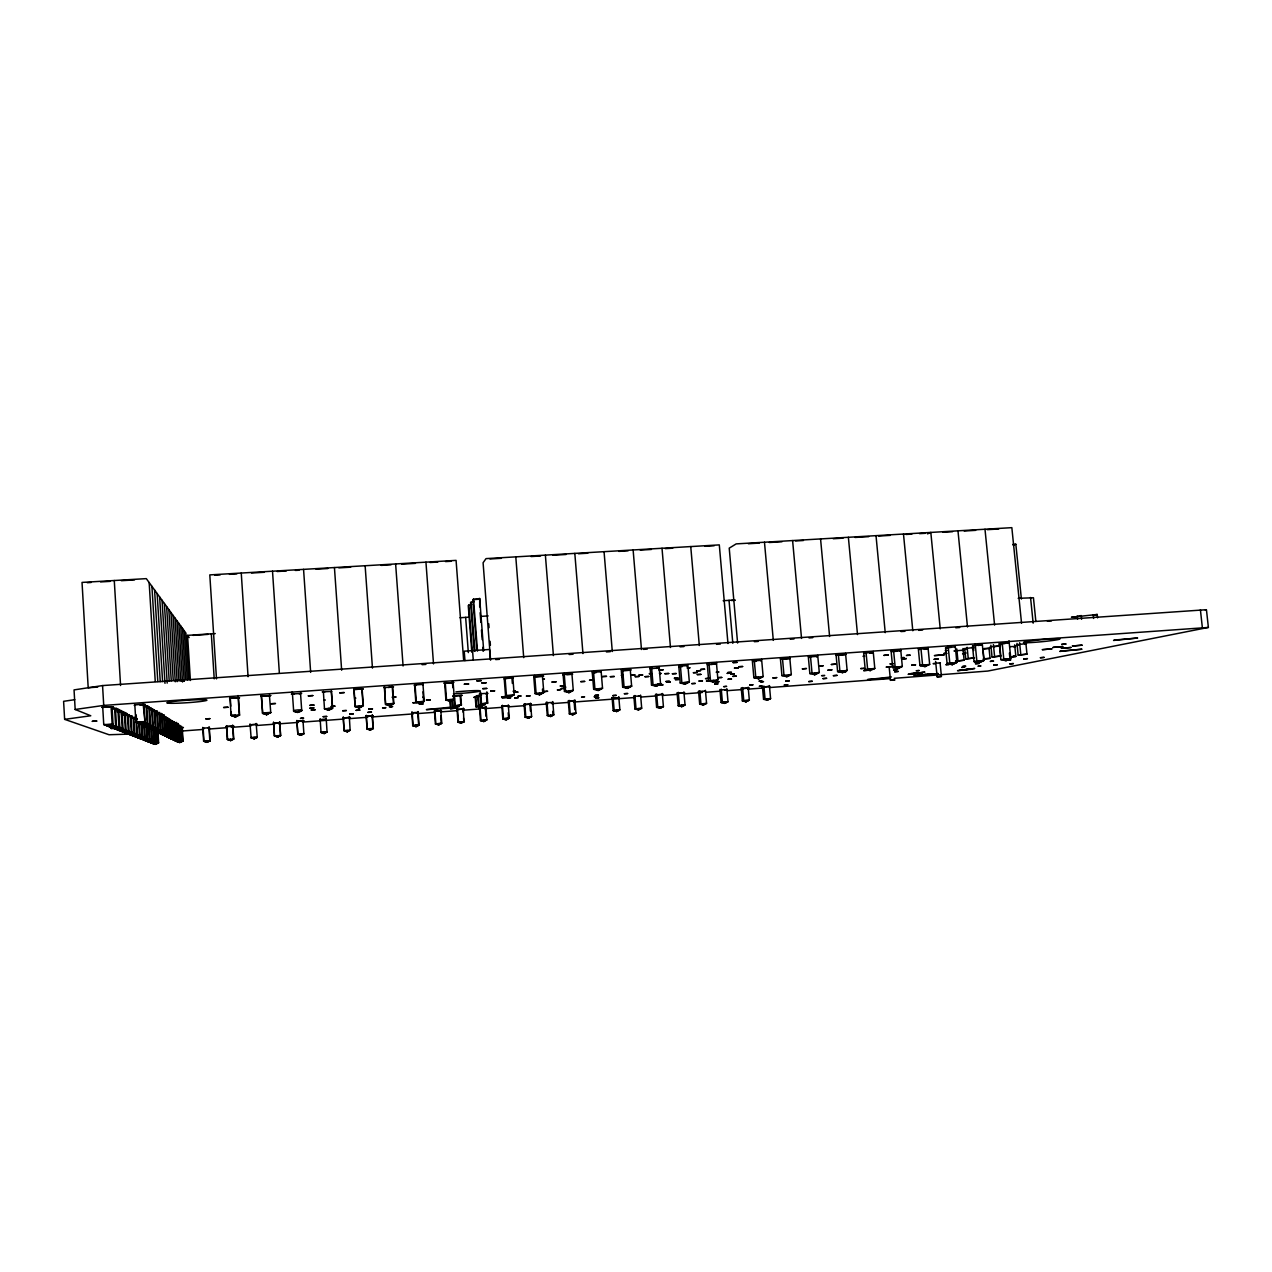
<?xml version="1.0" encoding="UTF-8"?>
<svg xmlns="http://www.w3.org/2000/svg" width="1272" height="1272" viewBox="0 0 1272 1272"><rect width="100%" height="100%" fill="white"/><g stroke="black" fill="none" stroke-linecap="round" stroke-linejoin="round"><path stroke-width="1.5" d="M321.069 732.306L324.201 733.531L327.127 731.845L321.069 732.306L324.201 733.531L327.127 731.845M324.551 708.472L328.605 710.173L332.501 708.329L328.605 710.173L324.487 708.902L332.596 707.884L331.404 690.823M1206.46 609.86L1208.384 627.446L103.732 705.419L75.175 709.474L74.046 689.901L102.555 685.576L1206.333 609.717L1205.363 610.242M350.261 730.112L347.32 731.782L344.235 730.557L350.261 730.112L347.32 731.782L344.124 730.812L343.281 717.026M362.107 688.645L363.315 705.658L359.292 707.932L355.111 706.676L354.109 689.217M471.785 604.677L468.255 605.536L471.801 652.186M474.154 601.736L470.56 602.626L474.17 649.944M476.762 649.706L472.945 599.621L479.687 598.508L483.694 650.676M479.687 606.935L479.687 598.508M973.764 645.81L972.762 645.763L982.366 644.777L983.908 660.47L979.17 662.68L974.05 661.599L972.492 645.826M945.525 647.75L947.083 663.555L952.172 664.652L956.862 662.442L955.208 645.588M444.596 682.348L445.916 700.061L454.374 699.028L453.039 681.236M891.052 650.612L892.658 667.514L897.682 668.627L902.309 666.417L900.687 649.451M445.184 681.792L446.52 699.6L450.224 701.285L454.374 699.028L450.224 701.285L445.916 700.061M845.546 653.363L847.136 670.423L842.557 672.65L837.612 671.537L836.038 654.524M808.292 656.495L809.851 673.556L814.764 674.685L819.295 672.459L817.721 655.35M762.405 686.371L763.566 699.282L767.207 700.172L770.578 698.535L769.417 685.576M450.479 708.711L457.014 707.932L450.479 708.711L449.906 700.872M452.546 707.296L459.192 706.501L452.546 707.296L452.005 699.902M454.12 698.344L454.676 705.833L461.418 705.022L460.718 695.625M741.226 687.929L742.355 700.872L745.98 701.778L749.335 700.125L748.175 687.15M726.853 688.724L727.997 701.731L724.674 703.368L721.065 702.478L719.936 689.504M752.324 660.47L753.851 677.626L758.684 678.771L763.136 676.545L761.61 659.325M454.676 705.833L461.418 705.022M698.551 691.078L699.68 704.084L703.257 704.99L706.564 703.337L705.435 690.298M677.086 692.668L678.199 705.706L681.744 706.612L685.036 704.958L683.907 691.889M955.097 646.876L945.78 647.687L951.329 647.4M662.299 693.479L663.412 706.58L660.152 708.234L656.606 707.327L655.509 694.258M115.466 708.631L116.483 725.708L107.341 725.946L115.418 728.904L119.791 727.043L118.725 709.331M125.054 712.479L126.071 729.603L117.437 729.858L124.926 732.593L129.06 730.812L128.106 714.959M633.838 695.864L634.935 708.949L638.449 709.871L641.692 708.218L640.595 695.084M707.232 663.682L708.727 680.918L713.417 682.078L717.917 679.836L716.406 662.537M146.073 705.96L147.123 723.037L138.902 723.641L143.498 725.294L147.854 723.418L146.805 706.405M148.824 706.707L149.905 724.436L141.844 725.024L146.344 726.646L150.621 724.786L149.54 707.137M133.465 734.357L133.56 735.947L137.487 734.23L136.676 721.001M156.695 711.461L157.728 728.331L150.064 728.904L154.325 730.43L158.364 728.665L157.267 710.873M141.955 724.643L142.671 736.345L134.896 736.599L141.415 738.984L145.151 737.347L144.452 725.835M159.207 713.926L160.161 729.556L152.624 730.112L156.806 731.607L160.797 729.858L159.716 712.352M143.8 738.46L143.879 739.954L147.552 738.332L146.868 726.98M163.77 714.832L164.819 731.877L157.521 732.418L161.56 733.865L165.408 732.163L164.358 715.198M612.086 697.469L613.168 710.587L616.65 711.509L619.877 709.856L618.78 696.69M150.796 741.226L150.875 742.657L154.373 741.099L153.674 729.492M166.06 717.138L167.045 732.99L159.859 733.515L163.834 734.946L167.618 733.26L166.632 717.488M168.222 718.442L169.192 734.055L162.116 734.58L166.028 735.979L169.748 734.326L168.779 718.775M687.834 664.572L689.329 681.919L684.861 684.161L680.218 683L678.739 665.701M157.378 731.273L158.078 742.61L151.654 743.087L155.216 744.343L158.618 742.816L157.919 731.527M170.337 719.713L171.291 735.105L164.311 735.614L168.158 736.997L171.831 735.375L170.877 720.047M176.22 722.337L177.206 738.046L170.528 738.555L174.2 739.859L177.698 738.301L176.713 722.639M178.096 723.482L179.066 738.984L172.483 739.477L176.108 740.765L179.543 739.223L178.7 725.708M180.036 726.519L180.878 739.891L174.391 740.368L177.953 741.64L181.34 740.113L180.513 726.789M181.816 727.568L182.643 740.765L176.236 741.242L179.75 742.498L183.089 740.988L182.262 727.838M202.741 727.393L203.615 741.131L207.018 742.339L209.816 740.67L208.942 726.932M226.432 725.644L227.322 739.35L230.677 740.558L233.492 738.889L232.601 725.183M229.962 698.042L231.091 715.277L235.431 716.979L239.279 714.689L238.039 695.546M650.072 667.736L651.534 685.083L656.145 686.26L660.566 684.018L659.087 666.608M250.918 737.569L254.209 738.793L257.246 737.347L254.209 738.793L250.918 737.569L257.071 737.108M475.967 706.819L482.549 706.04L475.967 706.819L475.219 697.056M478.399 705.388L485.093 704.593L478.399 705.388L477.7 696.182M480.053 692.699L480.911 703.909L487.717 703.098L486.842 691.841M574.88 699.934L575.946 713.147L572.766 714.816L569.331 713.878L568.266 700.697M270.586 712.4L262.43 713.004L266.675 714.689L270.586 712.4L266.675 714.689L262.652 713.417L261.285 695.816M273.496 722.178L274.418 735.804L277.646 737.029L280.524 735.343L279.617 721.717M546.213 702.335L547.262 715.548L550.681 716.47L553.829 714.816L552.779 701.556M301.687 710.142L297.743 712.415C283.418 710.126 311.831 708.17 297.743 712.415L293.578 710.73M303.881 733.594L297.791 734.055L300.987 735.28L303.881 733.594L300.987 735.28L297.839 734.294L296.869 720.445M480.911 703.909L487.717 703.098M524.064 703.973L525.098 717.217L528.484 718.139L531.617 716.486L530.583 703.209M601.1 670.726L602.53 688.232L598.174 690.489L593.658 689.297L592.227 671.855M982.366 644.777L978.248 645.476M359.292 707.932L363.315 705.658L355.317 706.23L359.292 707.932L359.165 706.167M504.173 678.103L505.541 695.72L514.174 694.671L512.791 676.99M563.051 673.922L564.466 691.427L568.95 692.62L573.259 690.362L571.843 672.808M411.778 712.256L412.764 725.66L416.024 726.614L419.045 724.945L418.059 711.509M479.449 707.264L480.466 720.572L483.805 721.51L486.906 719.841L485.872 706.501M533.699 676.02L535.083 693.574L539.535 694.766L543.796 692.509L542.397 674.891M456.998 708.917L458 722.258L463.867 721.812L463.374 708.154M480.021 706.93L481.039 720.286L483.805 721.51L486.906 719.841L480.466 720.572L486.317 720.127M524.764 703.623L525.813 716.915L528.484 718.139L531.617 716.486L525.098 717.217L530.885 716.772M412.112 711.938L413.098 725.39L416.024 726.614C427.281 722.051 401.507 727.473 418.679 725.215L417.693 711.811M534.701 675.448L536.084 693.081L539.535 694.766L543.796 692.509L535.083 693.574M546.992 701.985L548.041 715.246L550.681 716.47L553.829 714.816L547.262 715.548M564.18 673.349L565.579 690.935L568.95 692.62L573.259 690.362L564.466 691.427M613.072 697.12L614.169 710.285L616.65 711.509L619.877 709.856L613.168 710.587L618.86 710.158M634.903 695.498L636 708.631L638.449 709.871L641.692 708.218L634.935 708.949L640.595 708.536M651.566 667.148L653.029 684.559L656.145 686.26L660.566 684.018L651.534 685.083M678.278 692.302L679.391 705.372L681.744 706.612L685.036 704.958L678.199 705.706L683.811 705.276M699.823 690.712L700.952 703.766L703.257 704.99L706.564 703.337L699.68 704.084M754.232 659.85L755.775 677.086L758.684 678.771L763.136 676.545L753.851 677.626L757.524 677.372M708.965 663.062L710.476 680.377L713.417 682.078L717.917 679.836L708.727 680.918M742.625 687.548L743.77 700.538L745.98 701.778L749.335 700.125L742.355 700.872L747.904 700.459M810.439 655.859L812.013 672.983L814.764 674.685L819.295 672.459L809.851 673.556M763.884 685.99L765.044 698.948L767.207 700.172L770.578 698.535L763.566 699.282L767.239 699.012M273.623 722.448L274.529 736.043L280.635 735.582L274.418 735.804L277.646 737.029L280.635 735.582L279.713 722.003M893.532 649.96L895.154 666.941L897.682 668.627L902.309 666.417L892.658 667.514L898.016 667.132M233.762 739.112L227.322 739.35L230.677 740.558L233.762 739.112L232.871 725.453M928.019 647.512L929.673 664.429L924.998 666.623L919.942 665.526L918.32 648.688M948.133 646.081L949.787 662.951L952.172 664.652L956.862 662.442L947.083 663.555L950.597 663.3M203.107 727.663L203.981 741.353L210.166 740.876L203.615 741.131L207.018 742.339L210.166 740.876L209.276 727.202M1208.4 627.414L987.851 671.044L894.152 678.326M176.236 741.242L179.75 742.498L183.089 740.988L176.713 741.465M172.483 739.477L176.108 740.765L179.543 739.223M174.391 740.368L177.953 741.64L181.34 740.113L174.884 740.606M170.528 738.555L174.2 739.859L177.698 738.301M239.613 715.087L231.091 715.277L235.431 716.979L239.613 715.087L238.484 697.946M153.101 729.222L153.817 740.876L147.202 741.369L155.216 744.343L158.618 742.816M150.875 742.657L154.373 741.099L147.202 741.369M162.116 734.58L166.028 735.979L169.748 734.326L162.689 734.85M155.82 730.525L156.536 741.973L153.069 743.516L144.881 740.463L152.163 740.209L151.575 730.398M164.311 735.614L168.158 736.997L171.831 735.375M148.983 726.233L149.905 739.286L146.28 740.876L140.031 738.587L146.932 738.078L146.121 724.786M157.521 732.418L163.834 734.946L167.618 733.26L160.447 733.801M143.879 739.954L147.552 738.332M161.56 733.865L165.408 732.163L158.141 732.704M142.671 736.345L138.871 737.999L126.58 733.388L134.768 733.133L133.83 717.774M152.624 730.112L156.806 731.607L160.797 729.858M141.415 738.984L145.151 737.347L137.503 737.617L144.515 737.092L143.688 723.593M927.495 533.89L930.818 532.427L940.231 628.845M155.868 727.409L151.75 729.206L147.409 727.648L155.868 727.409L154.818 710.332M139.395 723.434L140.111 735.311L136.263 736.997L129.442 734.485L136.788 733.944L135.865 718.76M147.409 727.648L154.325 730.43L158.364 728.665M153.292 726.121L149.078 727.95L144.674 726.36L153.292 726.121L152.227 708.758M133.56 735.947L137.487 734.23M141.844 725.024L146.344 726.646L150.621 724.786L147.409 725.024M134.768 733.133L130.778 734.866L123.638 732.243L131.954 731.988L131.016 716.39M490.277 658.864L489.545 649.467L464.232 651.185L464.948 660.613M124.926 732.593L129.06 730.812L120.586 731.066L128.297 730.494L127.279 713.576M138.902 723.641L143.498 725.294L147.854 723.418L144.579 723.657M115.418 728.904L119.791 727.043L116.563 727.282M112.031 706.946L113.065 724.309L108.502 726.233L103.748 724.547L102.714 707.089M621.245 669.788L622.676 687.182L631.628 686.117L630.181 668.659M1013.228 545.211L1015.835 544.241L1021.4 599.048M890.464 680.313L894.725 679.932L890.464 680.313L889.144 666.751M331.785 691.38L322.214 691.889L324.757 692M780.388 658.483L781.93 675.591L791.295 674.494L789.753 657.338M355.111 698.026L355.858 698.153M422.988 684.877C425.23 683.78 409.25 685.433 415.992 685.497M1097.561 617.858L1097.211 614.456L1071.422 617.254L1075.397 616.984M1078.306 616.268L1081.216 615.553L1081.598 619.273M863.624 652.568L865.214 669.517L874.802 668.42L873.196 651.407M423.353 697.279L422.749 697.151M872.401 668.993L874.802 668.42L870.207 670.63L865.214 669.517M1094.238 615.171L1097.211 614.456M512.568 678.517C515.399 677.404 499.435 678.994 505.604 679.121M964.097 660.216L955.558 661.202L964.097 660.216L962.936 648.513M965.766 658.928L974.463 657.926L965.766 658.928L964.796 649.054M600.559 672.252C603.214 670.885 584.897 673.397 595.948 672.729M990.872 645.206L992.049 657.02L1000.794 656.018L999.808 646.144M989.075 648.609L990.045 658.34L982.986 659.198M1000.794 656.018L992.049 657.02M1016.98 643.346L1018.172 655.128L1026.981 654.126L1025.789 642.312M999.299 643.918L1000.873 659.643L1010.795 658.514L1008.998 640.77M1014.674 644.825L1015.851 656.463L1010.238 657.227M1026.981 654.126L1018.172 655.128M1007.853 659.135L1010.795 658.514L1006.025 660.709L1000.873 659.643M686.991 666.099C690.442 664.715 671.664 667.196 682.333 666.592M760.672 660.852C764.822 659.452 745.615 661.901 755.981 661.345M816.608 656.877C821.299 655.764 805.637 657.099 809.739 657.481M899.288 650.994L900.894 650.564L891.354 651.55L897.03 651.264M704.752 691.38C708.059 690.505 689.949 692.588 703.13 691.571M953.968 650.962L963.985 650.087L962.077 650.533M972.38 648.1L974.018 647.83M945.637 653.061L943.808 653.49L947.052 653.411M844.417 670.98L842.97 671.171M1007.344 643.298C1016.535 641.533 986.738 645.095 1005.023 643.584M1000.301 645.953L993.368 646.764M1024.707 644.363C1031.846 642.837 1009.332 645.317 1019.46 644.904M894.105 666.433L886.107 667.132L893.326 666.305M1013.657 646.844L1015.692 646.383L1009.873 646.685M939.483 663.253C944.444 662.155 927.177 664.063 935.397 663.65M1013.625 656.114L1014.42 655.955L1013.196 655.986M962.204 669.724L959.963 670.185L963.81 670.058M969.932 669.454L972.206 668.993L957.53 670.694L974.718 668.468L962.697 669.899M74.778 699.68L63.6 701.317L64.633 719.348L109.058 734.739L129.951 734.071M117.755 710.555L120.124 710.094L116.69 710.03M145.755 706.691L148.22 706.214L144.833 706.135M64.633 719.348L90.773 715.77L75.175 709.474M120.983 712.129L123.305 711.668L117.008 711.795M148.554 708.345L150.986 707.884L147.663 707.82M151.257 709.951L153.658 709.49L150.382 709.442M153.864 711.509L156.233 711.064L153.037 711.016M299.127 693.812L301.687 693.351L291.336 694.099L293.959 694.178M156.392 713.004L158.73 712.574L155.582 712.527M132.876 717.933L135.086 717.519L131.97 717.488M158.841 714.467L161.147 714.037L158.062 714.005M135.611 719.268L137.344 719.03M161.226 715.882L163.484 715.452L160.463 715.421M163.516 717.233L165.758 716.836L162.784 716.804M324.98 699.902L323.835 700.109L324.948 700.141M170.003 721.097L172.165 720.715L169.335 720.699M174.026 723.482L176.124 723.116L173.389 723.1M175.949 724.627L178.032 724.261L175.329 724.261M392.078 697.215L396.133 696.977L392.746 697.342M543.049 679.248L544.464 679.025L542.476 679.025M177.826 725.74L179.877 725.39L177.221 725.374M331.213 706.389L335.156 706.167L331.181 706.517M179.638 726.821L181.673 726.471L179.066 726.471M181.419 727.87L183.422 727.536L180.847 727.536M656.241 668.404L659.484 667.895L650.008 668.722M453.245 695.848L462.229 695.339L452.848 696.166M622.692 675.162L621.245 675.384L623.057 675.384M593.372 679.963L589.493 680.17L593.07 679.805M622.835 676.497L622.151 676.784M485.586 693.892C494.792 692.636 473.82 694.003 480.705 694.242M650.644 673.492L649.165 673.715L652.091 673.635M208.242 728.14C214.252 727.218 197.176 728.538 204.299 728.427M659.723 673.667L661.202 673.445L659.468 673.445M565.372 686.96L564.068 687.15L565.833 687.134M869.635 653.22C880.288 651.98 861.796 652.79 865.039 653.538M325.107 719.507C331.276 718.426 312.26 720.286 323.168 719.666M864.69 656.034L863.004 656.273L864.451 656.304M924.251 649.324C935.063 648.1 916.969 648.847 919.704 649.642M453.086 708.027L426.374 709.633L449.334 707.312M658.053 683.891L661.52 683.7L658.228 684.034M708.917 678.437L705.467 678.628L709.379 678.294M947.02 650.405L945.271 650.644L946.575 650.692M907.954 655.223C902.373 656.098 914.361 654.492 908.749 655.398M550.967 702.812C558.201 701.921 542.476 702.939 547.262 703.082M891.195 663.73C886.218 664.461 897.126 663.078 891.974 663.857M861.907 668.42C857.153 669.104 867.615 667.832 862.734 668.547M843.67 672.109C838.948 672.824 849.219 671.505 844.497 672.236M762.453 681.808C766.762 681.236 757.158 682.062 761.483 681.887M638.496 696.341C645.969 695.466 630.737 696.388 634.871 696.611M822.666 675.543C818.214 676.179 828.088 674.987 823.541 675.639M893.787 670.058L896.903 669.835L893.596 670.217M947.179 664.493C942.186 665.224 952.792 663.905 947.799 664.636M724.499 689.981C732.147 689.17 717.424 689.949 720.922 690.251M991.651 661.186C986.5 661.933 997.375 660.566 992.176 661.329M917.382 670.582C912.692 671.25 922.725 670.026 918.034 670.694M963.906 666.29C959.04 666.973 969.328 665.717 964.462 666.401M962.952 667.228C958.15 667.911 968.326 666.671 963.508 667.355M979.122 666.051C974.479 666.671 984.512 665.495 979.647 666.162M890.034 677.928L867.568 679.598L891.402 676.942M139.968 705.229C155.772 703.591 131.27 704.545 134.514 705.435M111.57 709.172L116.817 708.44L113.319 708.393M388.262 687.516L393.573 686.816L383.985 687.659M121.381 713.894L126.405 713.21L123.098 713.163M566.803 674.812C584.516 673.142 556.007 674.589 564.45 674.939M124.449 715.357L129.394 714.689L123.32 714.816M710.794 664.556L716.661 663.825L707.232 664.652M127.407 716.772L132.288 716.12L129.108 716.088M687.182 667.816L690.124 667.736L687.389 668.07M163.245 718.791L167.952 718.171L165.026 718.139M984.019 648.545L989.918 648.227L982.795 649.213M165.44 720.063L170.098 719.459L167.22 719.443M716.311 672.061L719.03 671.982L716.438 672.3M513.093 691.253L515.43 690.966L513.57 690.982M901.689 657.703L904.217 657.56L901.371 657.958M481.484 695.132L476.189 695.784L480.546 695.72M963.651 653.252L966.259 653.029M169.653 722.512L174.185 721.94L171.402 721.924M962.57 653.888L965.162 653.665M478.988 696.722L473.772 697.358L478.081 697.31M391.092 706.58C384.939 707.296 397.103 706.04 390.917 706.787M302.036 718.171C296.36 718.823 307.713 717.726 302.052 718.362M276.74 723.1C287.695 722.098 268.392 723.084 274.784 723.227M414.752 712.908C425.754 711.938 407.724 712.749 412.875 713.02M482.358 707.9L486.476 707.423L478.972 707.979L480.53 708.011M616.761 697.946L611.848 698.153L619.146 697.613M916.269 673.286L908.113 674.335L924.887 672.141L916.651 673.206M966.275 669.549L969.471 669.279M144.197 739.414L149.905 739.286M169.049 737.855L172.245 738.937C185.426 733.737 155.47 739.954 175.79 737.347L174.868 722.464M145.485 740.702L152.163 740.209L148.617 741.783L137.503 737.617M171.052 738.793L176.029 738.428M153.276 742.212L149.46 742.244L156.536 741.973M575.071 713.449L569.331 713.878L575.946 713.147L572.766 714.816L570.19 713.592L569.125 700.363M662.251 706.898L656.606 707.327L663.412 706.58L660.152 708.234L657.751 707.009L656.638 693.892M726.63 702.065L721.065 702.478L727.997 701.731L724.674 703.368L722.401 702.144L721.272 689.138M108.263 726.296L116.483 725.708L112.016 727.6L115.609 725.342L114.575 708.202M115.052 728.92L118.694 730.176L122.986 728.347L114.194 728.586L122.986 728.347L121.937 710.937M118.264 730.176L126.071 729.603L121.858 731.416L125.276 729.269L124.243 712.082M124.418 732.545L131.954 731.988L127.9 733.753L117.437 729.858M155.741 731.575L163.134 731.034L159.223 732.752L155.105 731.273L163.134 731.034L162.069 713.799M132.908 733.26L126.58 733.388M181.737 731.034L203.504 729.428M209.435 728.983L227.259 727.663M231.202 727.377L250.997 725.915M256.928 725.469L274.752 724.15M278.711 723.863L298.491 722.401M302.45 722.098L344.012 719.03M349.943 718.585L367.751 717.265M371.71 716.979L413.273 713.894M417.232 713.608L435.04 712.288M440.971 711.859L456.807 710.682M462.738 710.237L480.562 708.917M484.521 708.631L502.329 707.312M508.259 706.866L524.096 705.706M530.027 705.26L547.835 703.941M551.794 703.655L569.602 702.335M573.561 702.049L634.919 697.501M640.85 697.056L656.686 695.895M662.617 695.45L676.466 694.433M684.384 693.844L702.192 692.525M706.151 692.238L720 691.205M727.918 690.617L741.767 689.599M747.713 689.154L763.55 687.977M769.481 687.548L890.193 678.612M166.998 736.885L173.835 736.377L170.241 737.983L166.441 736.631L173.835 736.377L172.897 721.272M140.683 738.841L145.835 738.46M990.045 658.34L983.924 658.785L982.954 649.054M1015.851 656.463L1009.777 656.909L1009.38 653.029M929.673 664.429L919.942 665.526L927.034 665.018L924.998 666.623L922.55 664.938L920.912 648.02M104.701 724.913L111.38 724.436M234.716 715.452L231.44 715.691L231.202 711.875M269.139 712.94L262.652 713.417L261.507 696.309M298.491 710.81L301.718 710.571L300.51 693.033M329.289 708.552L332.501 708.329L331.308 691.348M601.243 688.74L593.658 689.297L602.53 688.232L598.174 690.489L594.899 688.788L593.483 671.266M687.675 682.46L680.218 683L689.329 681.919L684.861 684.161L681.84 682.46L680.345 665.097M844.831 671.012L837.612 671.537L847.136 670.423L842.557 672.65L839.886 670.964L838.296 653.888M981.062 661.074L974.05 661.599L983.908 660.47L979.17 662.68L976.864 660.979L975.195 644.157M97.721 687.087L88.197 687.755L82.028 582.417L146.312 578.633L185.903 633.09L188.844 679.645M422.097 664.668L425.897 664.413M495.698 659.58L499.435 659.325M569.172 654.508L573.1 654.237M606.426 651.932L610.337 651.662M643.409 649.372L647.273 649.102M680.091 646.828L683.938 646.573M716.502 644.316L720.334 644.061M754.375 641.692L758.16 641.438M790.246 639.228L794.014 638.957M809.024 637.924L812.76 637.67M900.989 631.564L904.933 631.294M918.686 630.34L922.598 630.069M955.797 627.78L959.692 627.509M1018.172 598.301L1033.452 597.776L1035.853 621.404M190.403 680.488L187.556 635.364L215.254 633.567M460.003 617.747L469.4 617.127M480.657 616.411L488.146 615.918M723.18 600.718L734.834 599.971M193.121 635.348L208.067 634.378M731.368 600.511L735.137 600.273M472.945 599.621L479.099 599.239M1012.766 544.432L1015.835 544.241M87.323 582.703L91.123 582.481M100.615 581.924L110.108 581.368M121.333 580.7L134.546 579.921M214.634 575.198L220.199 574.88M229.453 574.324L236.862 573.895M251.506 573.036L264.385 572.273M277.121 571.525L286.28 570.985M295.422 570.444L299.079 570.222M316.012 569.22L327.922 568.52M338.861 567.884L350.69 567.185M381.203 565.388L390.997 564.816M401.777 564.18L415.419 563.369M430.047 562.51L437.791 562.049M445.534 561.588L451.353 561.254M489.927 558.98L501.407 558.297M531.012 556.548L540.52 555.991M552.875 555.26L566.12 554.481M578.426 553.765L587.823 553.209M618.78 551.38L628.114 550.824M640.261 550.108L651.407 549.456M665.351 548.63L672.729 548.2M704.99 546.292L714.164 545.752M748.365 543.748L759.289 543.096M769.29 542.508L781.946 541.761M795.525 540.966L803.427 540.505M833.224 538.74L843.05 538.167M855.023 537.452L868.697 536.657M878.666 536.068L890.321 535.369M906.062 534.447L911.865 534.113M919.592 533.652L925.38 533.302M942.902 532.268L952.505 531.712M964.208 531.028L975.656 530.345M987.311 529.661L998.711 528.993M760.02 681.156C755.663 681.267 765.331 680.806 760.99 680.902M519.183 696.245C514.079 696.388 525.066 695.864 519.66 696.007M725.565 686.387C729.889 686.276 720.365 686.737 724.706 686.626M384.319 707.709C390.027 707.534 378.452 708.107 384.16 707.932M760.259 686.276C756.172 686.403 765.283 685.91 761.165 686.037M582.783 697.088C577.997 697.215 588.141 696.722 583.355 696.849M559.378 689.615C564.752 689.488 553.415 690.028 558.79 689.885M546.197 691.284C551.571 691.157 540.266 691.682 545.64 691.555M973.255 647.591L963.858 648.704L967.149 648.64M954.763 651.169L956.942 651.057M134.737 718.839L136.851 718.791M991.206 646.876L990.141 646.828L1000.651 645.763M937.162 676.863L941.423 676.466L940.103 662.982M941.391 676.45L937.13 676.831L935.636 661.424M781.93 675.591L786.812 676.72L791.295 674.494L786.812 676.72L783.965 675.035L782.423 657.847M622.676 687.182L627.239 688.375L631.628 686.117L627.239 688.375L624.059 686.673L622.612 669.199M505.541 695.72L509.945 696.929L514.174 694.671L509.945 696.929L506.415 695.243L505.032 677.547M107.341 725.946L118.694 730.176L122.16 728.013L121.11 710.523M144.674 726.36L149.078 727.95L152.592 725.771L151.527 708.345M155.105 731.273L159.223 732.752L162.53 730.732L161.465 713.433M166.441 736.631L172.245 738.937L175.282 737.092L174.359 722.162M111.713 727.632L110.823 727.298L118.932 726.694L117.867 708.917M132.924 735.836L140.111 735.311M113.065 724.309L103.748 724.547L108.502 726.233L112.143 723.943L111.109 706.501M187.556 635.364L189.162 637.574M1200.402 609.797L1202.342 627.478M1093.205 614.726L1093.602 618.446M1077.209 615.839L1077.559 619.241M1030.543 597.49L1033.166 623.169M1021.543 623.232L1011.844 527.657L736.186 543.891L729.222 548.153L737.601 643.044M1019.619 642.742L1020.812 654.571M1005.866 659.071L1006.025 660.709L1003.783 659.023L1002.209 643.235M984.989 529.247L994.593 625.093M993.416 644.618L994.593 656.479M973.366 646.844L973.732 650.533M957.975 530.837L967.483 626.969M967.133 647.289L968.231 658.387M956.798 648.958L957.943 660.677M951.997 662.998L952.172 664.652M903.486 534.033L912.803 630.753M897.523 666.957L897.682 668.627M876.011 535.655L885.233 632.661M870.048 668.961L870.207 670.63L867.599 668.945L865.994 651.916M848.376 537.293L857.503 634.569M820.567 538.931L829.598 636.493M814.605 672.999L814.764 674.685M792.599 540.568L801.535 638.433M764.472 542.222L773.312 640.388M767.096 698.9L767.207 700.172M758.525 677.086L758.684 678.771M745.869 700.506L745.98 701.778M729.031 600.336L732.815 643.298M727.966 643.521L719.3 544.893L486.031 558.615L483.09 562.749L490.579 660.2M713.274 680.377L713.417 682.078M690.744 546.562L699.314 645.508M703.146 703.718L703.257 704.99M681.633 705.324L681.744 706.612M662.012 548.264L670.471 647.496M656.002 684.559L656.145 686.26M633.122 549.965L641.47 649.499M638.337 708.583L638.449 709.871M604.057 551.666L612.293 651.518M616.554 710.221L616.65 711.509M574.817 553.399L582.942 653.554M574.006 700.284L574.769 709.697M568.807 690.903L568.95 692.62M545.386 555.133L553.415 655.589M552.732 711.334L553.034 715.103M550.569 715.182L550.681 716.47M542.46 689.106L542.778 693.002M539.392 693.049L539.535 694.766M529.852 703.543L530.44 711.096M515.796 556.866L523.714 657.64M528.389 716.852L528.484 718.139M511.901 677.563L512.362 683.43M508.275 704.847L509.309 718.155L506.208 719.825L502.822 718.887L501.804 705.61M508.212 712.765L508.657 718.442L506.208 719.825L502.822 718.887L509.309 718.155L503.474 718.601L502.44 705.276M488.75 623.725L489.052 627.621M490.102 641.295L490.404 645.19M480.132 612.707L480.864 622.342M481.452 630.038L482.199 639.673M482.788 647.369L483.074 651.216M486.508 695.975L487.081 703.448M485.3 706.835L486.015 716.327M483.71 720.206L483.805 721.51M473.518 598.905L477.509 651.105M480.657 692.302L481.516 703.543M471.117 601.926L474.885 651.375M478.288 695.8L478.988 705.038M472.548 650.628L473.263 660.041M468.796 604.868L472.357 651.662M475.792 696.69L476.539 706.485M465.647 617.381L468.335 652.584M463.612 659.834L456.076 560.38L209.8 574.896L216.494 678.882M462.865 708.488L463.151 712.288M463.58 717.996L463.867 721.812M460.178 696.007L460.893 705.372M461.227 721.892L461.323 723.196L458 722.258L464.391 721.526L461.323 723.196L458.492 721.971L457.491 708.599M454.486 696.086L455.185 705.483M452.403 681.792L452.848 687.691M453.436 695.561L453.738 699.489M452.498 699.536L453.055 706.946M450.383 700.506L450.972 708.377M450.097 699.552L450.224 701.285M440.764 709.824L441.766 723.227L438.729 724.897L435.422 723.943L434.436 710.587M440.764 715.866L441.32 723.514L435.422 723.943L441.766 723.227L438.729 724.897L435.851 723.673L434.849 710.269M425.945 562.16L433.513 663.889M422.892 683.382L424.212 701.222L420.094 703.495L415.833 702.255L414.529 684.479M422.972 691.809L423.703 701.683L415.833 702.255L424.212 701.222L420.094 703.495L416.31 701.794L415.07 684.877M415.928 725.294L416.024 726.614M395.624 563.941L403.081 665.987M392.635 686.483L393.859 703.432L389.789 705.706L385.575 704.465L384.287 686.626M392.189 686.069L393.477 703.877L385.575 704.465L384.685 687.039M365.128 565.738L372.458 668.102M372.33 714.88L373.3 728.379L370.327 730.048L367.099 729.079L366.145 715.627M372.124 715.182L373.078 728.633L367.099 729.079L366.336 715.325M361.884 689.17L362.949 704.211M353.918 689.726L355.111 706.676M349.307 716.581L350.134 730.367M347.224 730.462L347.32 731.782M334.441 567.551L341.643 670.233M343.17 717.313L344.124 730.812M328.478 708.409L328.605 710.173M326.189 718.283L327.063 732.1L321.037 732.545L320.131 718.728M323.358 691.396L324.487 708.902M324.106 732.195L324.201 733.531M303.563 569.363L310.654 672.379M302.959 720L303.897 733.833M300.892 733.944L300.987 735.28M296.917 720.731L297.839 734.294M292.29 691.698L293.657 711.159M272.51 571.192L279.331 672.586M277.566 735.693L277.646 737.029M269.425 695.243L270.761 712.829M266.564 712.908L266.675 714.689M256.165 723.45L257.246 737.347L251.125 737.808L250.028 723.911M254.13 737.458L254.209 738.793M241.251 573.036L248.072 676.704M235.304 715.182L235.431 716.979M230.327 698.535L230.82 706.151M230.582 739.223L230.677 740.558M226.718 725.915L227.609 739.573M211.311 633.822L214.221 678.851M206.923 741.004L207.018 742.339M184.217 630.769L187.318 679.916M182.468 628.368L185.664 678.962M180.688 625.919L184.17 681.156M178.843 623.391L182.532 681.999M176.951 620.784L180.688 680.25M175.011 618.113L178.954 680.981M173.008 615.362L177.158 681.633M179.67 741.115L179.75 742.498M170.941 612.516L175.282 681.776M177.873 740.24L177.953 741.64M168.826 609.59L173.231 680.329M176.013 739.35L176.108 740.765M166.632 606.585L171.259 680.774M174.121 738.428L174.2 739.859M172.372 720.954L173.31 736.106L170.241 737.983L170.146 736.504M164.374 603.469L169.192 680.806M162.037 600.257L167.189 683.112M159.636 596.95L164.994 683.35M168.063 735.486L168.158 736.997M165.932 734.453L166.028 735.979M157.14 593.531L162.593 681.538M163.738 733.388L163.834 734.946M154.564 589.985L160.24 681.617M151.909 586.328L157.792 681.49M149.158 582.544L155.248 681.442M156.71 729.985L156.806 731.607M154.151 709.935L155.2 727.075L151.75 729.206L151.638 727.536M155.264 730.255L155.979 741.751L153.069 743.516L152.99 742.101M154.214 728.777L154.325 730.43M155.136 742.959L155.216 744.343M150.859 728.156L151.591 739.97L148.617 741.783L148.522 740.336M148.601 727.791L149.301 739.032L146.28 740.876L146.201 739.414M146.232 724.913L146.344 726.646M143.943 704.672L144.992 721.987L140.54 723.895L135.881 722.21L134.816 704.815M143.164 704.211L144.992 721.987L136.676 722.591L136.215 714.896M143.386 723.53L143.498 725.294M141.176 722.385L142.019 736.075L138.871 737.999L138.775 736.472M138.648 721.94L139.443 735.025L136.263 736.997L136.168 735.439M133.115 717.408L134.037 732.831L130.778 734.866L130.666 733.26M130.269 716.009L131.207 731.686L127.9 733.753L127.804 732.115M114.273 580.509L120.57 685.513M102.555 685.576L103.732 705.419M180.306 681.108A19.986 1.447 -3.7 0 1 184.44 680.79M1047.365 621.165A18.365 1.208 -5.7 0 1 1051.467 620.927M455.885 691.904A17.188 0.986 -4.4 0 1 480.275 690.982A17.188 0.986 -4.4 0 1 453.452 693.781M769.528 686.419L762.437 687.119L769.528 686.419M772.947 677.944L776.683 677.61L772.947 677.944M780.626 659.278L790.039 658.451L780.626 659.278M784.315 685.052L787.702 684.749L784.315 685.052M785.714 681.14L789.26 680.822L785.714 681.14M802.394 668.865L806.416 668.515L802.394 668.865M808.738 681.585L812.204 681.283L808.738 681.585M819.009 666.099L823.095 665.749L819.009 666.099M836.404 655.318L845.785 654.492L836.404 655.318M831.363 664.509L835.481 664.159L831.363 664.509M827.977 670.153L831.856 669.819L827.977 670.153M823.032 678.628L826.577 678.31L823.032 678.628M833.399 675.686L837.024 675.368L833.399 675.686M863.768 670.614L867.52 670.28L863.768 670.614M883.913 655.382L888.222 655L883.913 655.382M902.23 658.944L906.332 658.594L902.23 658.944M894.645 671.743L898.239 671.425L894.645 671.743M911.706 665.161L915.522 664.827L911.706 665.161M934.491 655.605L944.206 654.762L934.491 655.605M910.625 673.667L922.566 672.634L910.625 673.667M934.157 659.325L938.148 658.991L934.157 659.325M144.229 721.606L140.54 723.895L135.881 722.21L144.229 721.606M914.218 675.512L925.841 674.51L914.218 675.512M920.387 675.05L932.01 674.049L920.387 675.05M926.557 674.589L938.179 673.588L926.557 674.589M373.3 728.379L370.327 730.048L367.29 728.824L373.3 728.379M393.859 703.432L389.789 705.706L385.909 704.004L393.859 703.432M975.497 663.714L979.17 663.396L975.497 663.714M101.84 707.391L113.399 706.755L101.84 707.391M993.766 665.049L997.328 664.747L993.766 665.049M1006.931 660.168L1010.652 659.85L1006.931 660.168M92.331 721.319L96.72 721.065L92.331 721.319M1042.388 649.674L1051.864 648.847L1042.388 649.674M1009.825 663.873L1013.371 663.571L1009.825 663.873M1023.69 658.944L1027.41 658.626L1023.69 658.944M1053.121 647.4L1062.724 646.573L1053.121 647.4M1061.675 644.395L1065.872 644.03L1061.675 644.395M1061.436 648.291L1070.897 647.48L1061.436 648.291M1040.401 657.719L1044.105 657.401L1040.401 657.719M1072.423 646.017L1082.027 645.174L1072.423 646.017M1060.705 651.073L1059.767 651.439L1081.995 649.213L1060.705 651.073M111.093 728.474L115.084 728.236L111.093 728.474M1114.765 640.007L1113.557 640.452L1137.645 638.019L1114.765 640.007M229.596 698.312L239.486 697.787L229.596 698.312M223.618 707.502L227.99 707.248L223.618 707.502M260.887 696.086L270.682 695.561L260.887 696.086M205.889 718.887L209.864 718.648L205.889 718.887M271.111 703.75L275.436 703.511L271.111 703.75M308.333 695.832L312.817 695.577L308.333 695.832M339.719 692.811L344.171 692.572L339.719 692.811M353.648 689.504L363.124 688.979L353.648 689.504M226.209 726.566L233.666 726.105L226.209 726.566M309.907 705.34L313.977 705.101L309.907 705.34M309.923 708.154L313.882 707.932L309.923 708.154M249.773 724.817L257.167 724.356L249.773 724.817M311.243 709.967L315.122 709.744L311.243 709.967M444.723 683.016L443.864 683.239L453.913 682.523L444.723 683.016M296.599 721.351L303.881 720.906L296.599 721.351M342.661 710.746L346.366 710.523L342.661 710.746M323.168 716.677L326.713 716.454L323.168 716.677M356.128 710.348L359.817 710.126L356.128 710.348M476.857 680.822L481.198 680.584L476.857 680.822M464.344 684.225L468.605 684.002L464.344 684.225M368.785 709.029L372.458 708.822L368.785 709.029M349.705 714.069L353.266 713.862L349.705 714.069M481.881 682.969L486.111 682.746L481.881 682.969M342.995 717.933L350.15 717.488L342.995 717.933M367.894 712.368L371.44 712.161L367.894 712.368M412.987 702.764L416.723 702.542L412.987 702.764M426.454 700.109L430.254 699.902L426.454 700.109M482.788 688.661L486.779 688.438L482.788 688.661M534.176 676.656C534.288 677.944 555.451 674.78 534.176 676.656M366.034 716.231L373.125 715.802L366.034 716.231M419.347 704.132L423.004 703.925L419.347 704.132M490.722 691.062L494.585 690.839L490.722 691.062M552.032 682.046L556.007 681.84L552.032 682.046M514.127 692.318L517.863 692.111L514.127 692.318M622.024 670.408C618.796 671.902 644.316 668.515 622.024 670.408M434.515 711.175L441.448 710.746L434.515 711.175M501.613 696.849L505.207 696.627L501.613 696.849M502.186 697.724L505.747 697.517L502.186 697.724M602.53 676.561L606.49 676.354L602.53 676.561M560.316 686.005L564.1 685.799L560.316 686.005M580.811 681.633L584.675 681.41L580.811 681.633M507.099 697.946L510.628 697.74L507.099 697.946M610.337 676.688L614.265 676.481L610.337 676.688M457.141 709.506L464.01 709.076L457.141 709.506M514.651 697.851L518.165 697.644L514.651 697.851M561.302 688.534L564.991 688.327L561.302 688.534M526.481 696.086L529.995 695.879L526.481 696.086M631.023 675.209L634.919 675.003L631.023 675.209M659.15 669.962L663.125 669.756L659.15 669.962M638.814 675.241L642.662 675.035L638.814 675.241M635.205 676.656L639.021 676.45L635.205 676.656M644.999 676.688L648.768 676.481L644.999 676.688M502.074 706.183L508.832 705.769L502.074 706.183M664.922 673.699L668.738 673.492L664.922 673.699M672.395 673.747L676.179 673.54L672.395 673.747M733.117 662.585L737.06 662.378L733.117 662.585M700.761 669.438L704.577 669.231L700.761 669.438M524.382 704.529L531.092 704.132L524.382 704.529M696.754 670.837L700.538 670.63L696.754 670.837M693.415 672.713L697.135 672.522L693.415 672.713M674.414 678.215L678.008 678.008L674.414 678.215M697.279 674.589L700.92 674.383L697.279 674.589M738.873 666.719L742.641 666.512L738.873 666.719M734.485 668.118L738.221 667.927L734.485 668.118M665.876 681.522L669.39 681.331L665.876 681.522M675.368 679.614L678.914 679.423L675.368 679.614M595.169 695.371L598.444 695.18L595.169 695.371M594.851 695.975L598.11 695.784L594.851 695.975M666.767 682.221L670.249 682.03L666.767 682.221M568.711 701.254L575.326 700.856L568.711 701.254M594.294 696.77L597.522 696.579L594.294 696.77M659.452 685.067L662.871 684.877L659.452 685.067M727.807 672.538L731.4 672.332L727.807 672.538M595.598 697.978L598.762 697.787L595.598 697.978M727.234 673.349L730.796 673.142L727.234 673.349M612.993 695.561L616.189 695.371L612.993 695.561M624.393 693.717L627.605 693.526L624.393 693.717M730.812 674.065L734.342 673.858L730.812 674.065M699.028 681.045L702.43 680.854L699.028 681.045M718.33 677.642L721.781 677.451L718.33 677.642M691.857 683.62L695.196 683.43L691.857 683.62M706.501 681.045L709.871 680.854L706.501 681.045M732.863 676.37L736.313 676.179L732.863 676.37M728.125 679.2L731.48 679.01L728.125 679.2M715.595 681.887L718.887 681.697L715.595 681.887M714.641 684.034L717.869 683.843L714.641 684.034M656.193 694.798C653.76 695.657 673.254 693.272 656.193 694.798M677.817 693.192C675.527 694.067 694.369 691.698 677.817 693.192M749.812 684.988L752.865 684.797L749.812 684.988M742.133 688.438C737.378 689.408 760.529 686.928 742.133 688.438M1026.886 642.726A18.38 1.034 -5.5 0 0 1058.415 639.514A18.38 1.034 -5.5 0 0 1040.003 639.832A18.38 1.034 -5.5 0 0 1026.886 642.726M170.337 703.289A20.002 1.224 -3.8 0 0 204.84 700.856A20.002 1.224 -3.8 0 0 185.792 700.347A20.002 1.224 -3.8 0 0 170.337 703.289"/></g></svg>
